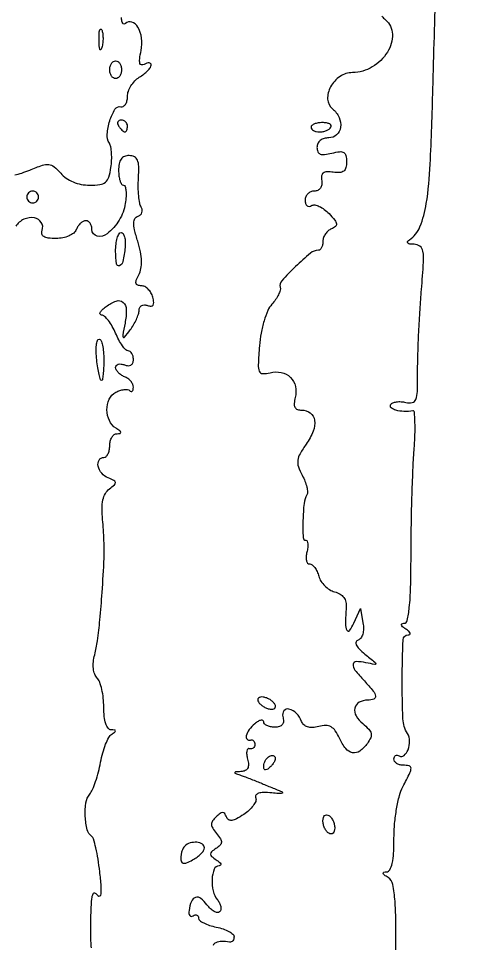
# Model space of a CAD drawing. Extents: x 0 to 4160, y 0 to 3120.
# Drawn here: x 315.6 to 393.9, y 2323.9 to 2480.2 of the extents above; entities that cross this region are included whole.
import ezdxf

# ---------------------------------------------------------------- set-up
doc = ezdxf.new("R2010")
doc.units = 0

msp = doc.modelspace()

# ---------------------------------------------------------------- linework, layer by layer
for points in [[(4159.499279, 606.274193, 0.000001), (4159.667734, 974.478125, 0.000057)], [(757.647081, 3119.740147, 0.000002), (520.492565, 3119.487217, 0.4139)], [(1964.75, 0.149832, 0.000016), (2717.930904, 0.232101, 0.000028), (3351.473438, 0.357111)], [(379.272127, 2316.785551, 0.00288), (379.341957, 2326.194064, 0.01783), (379.177703, 2331.023902, 0.031752), (378.798198, 2333.857582, 0.205319), (378, 2335.020238, -0.021096), (377.380335, 2335.44997, -0.168733), (377.190376, 2335.734942, -0.408271), (377.296334, 2335.919317, -0.065523), (377.75, 2335.984687, 0.276757), (378.309401, 2336.329391, 0.066101), (378.696219, 2337.400573, 0.04001), (378.934001, 2339.157107, 0.013376), (379.006161, 2341.75, -0.022701), (379.118293, 2344.161545, -0.020138), (379.449327, 2346.652328, -0.020622), (379.930585, 2348.870616, -0.056522), (380.506161, 2350.364307, 0.00561), (381.708335, 2352.733839, 0.115505), (381.888189, 2353.507913, 0.355156), (381.576734, 2353.889758, 0.051059), (380.5, 2354, -0.06887), (379.926682, 2354.079345, -0.085131), (379.440625, 2354.311086, -0.099915), (379.115626, 2354.655173, -0.140337), (379, 2355.059017, -0.093902), (379.068535, 2355.420729, -0.172183), (379.262969, 2355.644424, -0.17347), (379.553712, 2355.694547, -0.095482), (379.895215, 2355.564761, 0.330218), (380.701315, 2355.632888, 0.124424), (381.380364, 2356.623287, 0.089324), (381.642326, 2358.102586, 0.138797), (381.288122, 2359.340242, -0.12878), (380.515867, 2361.850786, -0.011833), (380.393566, 2368.424463, -0.00747), (380.528898, 2375.189495, -0.400072), (381.372546, 2376.015313, 0.147013), (381.663876, 2376.107195, 0.346731), (381.728186, 2376.310881, 0.127441), (381.506549, 2376.624501, 0.032095), (381, 2377, -0.028141), (380.454267, 2377.397903, -0.144433), (380.245727, 2377.704272, -0.375356), (380.331271, 2377.902498, -0.108496), (380.683749, 2377.984687, 0.351587), (381.252345, 2378.453121, 0.024887), (381.593949, 2380.628714, 0.020366), (381.814362, 2384.001688, 0.005806), (381.882144, 2389.25, -0.003788), (381.924765, 2394.050716, -0.003116), (382.041002, 2399.173618, -0.003147), (382.206703, 2403.877526, -0.008357), (382.40237, 2407.234658, 0.009656), (382.545759, 2409.810005, 0.016556), (382.552643, 2411.960731, 0.010862), (382.464993, 2413.656872, 0.435474), (382.203975, 2413.866237, -0.042573), (380.670548, 2413.773665, -0.061298), (379.327068, 2413.972923, -0.104333), (378.529053, 2414.385945, -0.376077), (378.441979, 2414.90612, -0.15438), (378.801315, 2415.21553, -0.064046), (379.424696, 2415.392509, -0.054994), (380.194768, 2415.422423, -0.046215), (381.000996, 2415.289489, 0.114999), (382.085446, 2415.260434, 0.259773), (382.688136, 2415.779006, 0.081272), (382.950501, 2417.144829, 0.006898), (383, 2420.732491, -0.008026), (383.045412, 2423.561246, -0.003839), (383.189979, 2427.19325, -0.003805), (383.398961, 2430.984314, -0.005413), (383.646736, 2434.349122, 0.004992), (383.992469, 2438.990847, 0.056559), (383.903052, 2440.82795, 0.192159), (383.393788, 2441.674991, 0.161818), (382.396736, 2442.015313, -0.028947), (381.671576, 2442.063208, -0.159212), (381.321553, 2442.227822, -0.371779), (381.296643, 2442.467562, -0.0937), (381.600296, 2442.765313, 0.152139), (383.387467, 2444.974876, 0.055832), (384.457194, 2448.89192, 0.027459), (385.125098, 2455.539149, 0.004707), (385.579773, 2468.225532, -0.001071), (386.086478, 2485.966569, -0.005682)], [(314.983014, 2453.736801, 0.029965), (316.146202, 2454.053593, 0.017494), (317.498746, 2454.563923, -0.015814), (319.628111, 2455.375534, -0.109852), (320.729533, 2455.501308, -0.151683), (321.610625, 2455.122335, -0.038877), (322.720987, 2454.012896, 0.06646), (323.645524, 2453.185556, 0.051693), (324.83472, 2452.545203, 0.049345), (326.190463, 2452.137605, 0.048398), (327.608742, 2452, 0.032093), (329.358611, 2452.112432, 0.141541), (330.296836, 2452.519702, 0.148289), (330.849405, 2453.352871, 0.036378), (331.209894, 2454.976739, 0.025893), (331.325169, 2456.200072, 0.026826), (331.311253, 2457.414311, 0.027787), (331.184721, 2458.457896, 0.09462), (330.941439, 2459.094754, -0.160295), (330.574457, 2460.622883, -0.055169), (331.014781, 2462.88286, -0.058156), (331.878124, 2464.822201, -0.323717), (332.863375, 2465.25, 0.182997), (333.29568, 2465.313342, 0.121868), (333.666116, 2465.658448, 0.088695), (333.916207, 2466.247804, 0.056156), (334, 2466.991526, -0.085407), (334.146968, 2467.845653, -0.053089), (334.5875, 2468.764941, -0.051408), (335.234941, 2469.60664, -0.063621), (336, 2470.232073, 0.027256), (336.765626, 2470.770319, 0.033699), (337.4125, 2471.354619, 0.035847), (337.8718, 2471.903091, 0.157657), (338, 2472.299564, 0.18895), (337.902308, 2472.548847, 0.185618), (337.660396, 2472.667722, 0.110481), (337.287251, 2472.618791, 0.050823), (336.843902, 2472.403526, -0.179601), (336.378604, 2472.310096, -0.30579), (336.099991, 2472.570053, -0.090194), (336.064274, 2473.335927, -0.016025), (336.301458, 2474.75729, 0.080304), (336.379814, 2476.866608, 0.100721), (335.758281, 2478.717938, 0.179096), (334.730558, 2479.56909, 0.288274), (333.657991, 2479.324657, -0.207794), (333.410492, 2479.227052, -0.244364), (333.193285, 2479.349535, -0.107049), (333.045215, 2479.737347, -0.037878), (333, 2480.333333, -0.05808)], [(376.965753, 2480.545193, 0.046375), (377.564286, 2479.946648, -0.217517), (378.737686, 2477.51573, -0.145757), (377.906773, 2474.491386, -0.11925), (375.341078, 2471.9744, -0.131397), (372, 2471.024001, 0.145022), (369.896968, 2470.364514, 0.11869), (368.297027, 2468.621442, 0.137494), (367.802966, 2466.540078, 0.212583), (368.609128, 2464.909432, -0.111633), (369.724388, 2463.45969, -0.140113), (369.984991, 2461.791545, -0.179032), (369.322489, 2460.511983, -0.186813), (368, 2460, 0.071849), (367.202766, 2459.884845, 0.09791), (366.560866, 2459.548949, 0.110471), (366.147442, 2459.030796, 0.113838), (366, 2458.391592, 0.096238), (366.141628, 2457.662586, 0.206124), (366.541055, 2457.267075, 0.126491), (367.271262, 2457.177342, 0.029142), (368.5, 2457.410644, -0.029055), (369.829906, 2457.663394, -0.165649), (370.525142, 2457.523477, -0.212979), (370.891351, 2457.015035, -0.051171), (371, 2455.956194, -0.05814), (370.883997, 2454.96194, -0.16965), (370.517384, 2454.387952, -0.155599), (369.848558, 2454.138053, -0.046788), (368.75, 2454.187142, 0.038731), (367.676618, 2454.252417, 0.155468), (367.061166, 2454.044937, 0.205383), (366.777791, 2453.563552, 0.073449), (366.793837, 2452.75, -0.077316), (366.8023, 2452.046474, -0.12006), (366.577533, 2451.485803, -0.132787), (366.140989, 2451.128056, -0.106017), (365.543837, 2451, 0.100043), (364.954672, 2450.880925, 0.098175), (364.453502, 2450.542039, 0.097705), (364.117804, 2450.035986, 0.098043), (364, 2449.440983, 0.072209), (364.079538, 2448.893102, 0.14849), (364.315942, 2448.534747, 0.189064), (364.666955, 2448.418778, 0.125389), (365.07659, 2448.547335, -0.180377), (365.625018, 2448.656601, -0.067244), (366.388794, 2448.424897, -0.055506), (367.233528, 2447.918853, -0.042563), (368.031861, 2447.196177, -0.01708), (369.001052, 2446.081886, -0.130416), (369.283211, 2445.454009, -0.267886), (369.113528, 2445.0039, -0.080272), (368.455271, 2444.621209, 0.083329), (367.898952, 2444.293246, 0.065986), (367.427486, 2443.776967, 0.066303), (367.108773, 2443.158549, 0.086075), (367, 2442.531385, -0.047001), (366.944774, 2441.945184, -0.066908), (366.779688, 2441.449485, -0.086963), (366.536473, 2441.114921, -0.194158), (366.25, 2440.998779, 0.17425), (364.900501, 2440.511267, 0.018931), (362.395156, 2438.271178, 0.01645), (360.043898, 2435.848711, 0.259717), (359.79172, 2434.76867, -0.141812), (359.790206, 2434.250225, -0.041665), (359.501062, 2433.500179, -0.03818), (359.018217, 2432.671448, -0.032934), (358.392598, 2431.881322, 0.082306), (357.700571, 2430.804801, 0.028895), (357.069535, 2429.07235, 0.027248), (356.572491, 2427.015008, 0.025649), (356.289769, 2424.87387, 0.006925), (356.076211, 2421.650059, 0.106402), (356.252362, 2420.5565, 0.304659), (356.825173, 2420.158169, 0.068094), (358.069725, 2420.307983, -0.11563), (359.966033, 2420.356425, -0.14387), (361.514965, 2419.529294, -0.145345), (362.36009, 2418.003663, -0.118799), (362.323963, 2416.130834, 0.041216), (362.148576, 2415.12949, 0.141976), (362.272515, 2414.488713, 0.1914), (362.6873, 2414.125328, 0.085512), (363.414753, 2414, -0.162977), (364.874238, 2413.511293, -0.200321), (365.593511, 2412.281325, -0.129124), (365.363141, 2410.419005, -0.05979), (364.18679, 2408.262322, 0.02394), (363.134103, 2406.623248, 0.098965), (362.759098, 2405.513038, 0.116293), (362.870146, 2404.439647, 0.039211), (363.505685, 2402.989377, -0.028297), (363.972463, 2401.984401, -0.035155), (364.284785, 2401.0025, -0.037812), (364.420984, 2400.169611, -0.161399), (364.305948, 2399.686018, 0.113554), (363.815983, 2398.243502, 0.019898), (363.638547, 2395.362135, 0.01378), (363.655471, 2392.467685, 0.404463), (364.139046, 2392, -0.30548), (364.35822, 2391.852311, -0.077575), (364.461222, 2391.4125, -0.052744), (364.441728, 2390.766757, -0.030061), (364.289749, 2390, 0.045472), (364.162265, 2389.233904, 0.077187), (364.214122, 2388.5875, 0.115025), (364.428031, 2388.159164, 0.223249), (364.766737, 2388, -0.171045), (365.189153, 2387.85114, -0.063528), (365.632323, 2387.3907, -0.053521), (366.027799, 2386.719527, -0.042462), (366.309156, 2385.925787, 0.07848), (366.674357, 2385.091056, 0.056039), (367.317524, 2384.297359, 0.055734), (368.125736, 2383.661687, 0.074974), (368.980204, 2383.294926, -0.068011), (369.893648, 2382.91775, -0.102945), (370.530847, 2382.344553, -0.105048), (370.878381, 2381.574061, -0.07317), (370.943726, 2380.619138, 0.012727), (370.802388, 2377.919334, 0.121963), (371.047317, 2376.802436, 0.563085), (371.519825, 2376.76145, 0.053497), (372.236823, 2378), (373.346874, 2380.5), (373.771467, 2378.032677, -0.046226), (373.849803, 2377.030801, -0.066), (373.720056, 2376.149445, -0.082924), (373.408251, 2375.493003, -0.161414), (372.948747, 2375.149582, 0.226924), (372.612912, 2374.825209, 0.205123), (372.636303, 2374.339961, 0.084736), (373.126347, 2373.656241, 0.024226), (374.100717, 2372.781769, -0.002171), (375.770628, 2371.411048, -0.196803), (375.917608, 2371.135819, -0.5037), (375.774415, 2371.005216, -0.005329), (374.25, 2371.321244, 0.0491), (372.617803, 2371.513008, 0.396204), (372.107157, 2371.050819, 0.190629), (372.401906, 2370.084402, 0.019317), (374, 2368.230375, -0.014144), (375.490822, 2366.536544, -0.131271), (375.895893, 2365.658879, -0.370302), (375.6046, 2365.170649, -0.081069), (374.559017, 2365, 0.126499), (373.125445, 2364.631412, 0.217975), (372.405041, 2363.660266, 0.183342), (372.610615, 2362.332924, 0.093729), (373.71664, 2361.028367, -0.030734), (374.741713, 2360.088415, -0.133875), (375.133763, 2359.372595, -0.164742), (375.066647, 2358.642315, -0.053344), (374.515507, 2357.69032, -0.075779), (373.230386, 2356.398092, -0.207694), (372.002981, 2356.114167, -0.183625), (370.848544, 2356.814744, -0.058722), (369.790193, 2358.561131, 0.039587), (369.095468, 2359.812931, 0.118355), (368.383455, 2360.475428, 0.133809), (367.503874, 2360.697905, 0.056963), (366.289673, 2360.536567, -0.045067), (365.240927, 2360.371803, -0.089131), (364.406398, 2360.46569, -0.115013), (363.795377, 2360.814602, -0.114629), (363.400722, 2361.398118, 0.10198), (362.531699, 2362.754916, 0.136223), (361.273564, 2363.487177, 0.299944), (360.42982, 2363.201475, 0.233424), (360.229825, 2362.229148, -0.063938), (360.334885, 2361.413348, -0.165003), (360.146795, 2360.858229, -0.16598), (359.660794, 2360.534168, -0.064873), (358.850343, 2360.428571, -0.047111), (358.142159, 2360.495447, -0.06709), (357.543538, 2360.695343, -0.087235), (357.139847, 2360.989862, -0.193999), (357, 2361.33673, 0.27024), (356.865718, 2361.567036, 0.186074), (356.559375, 2361.612431, 0.083809), (356.076429, 2361.415012, 0.034374), (355.5, 2361, 0.057898), (354.55556, 2360.0111, 0.09541), (354.047649, 2358.976851, 0.260711), (354.193469, 2358.390673, 0.292613), (354.75, 2358.25, -0.134046), (355.035323, 2358.265779, -0.144529), (355.279688, 2358.132812, -0.119977), (355.443642, 2357.863336, -0.077096), (355.5, 2357.5, -0.092614), (355.432886, 2357.14078, -0.131514), (355.242155, 2356.879698, -0.140092), (354.956669, 2356.759008, -0.111293), (354.622231, 2356.79259, 0.280565), (354.336727, 2356.72715, 0.152294), (354.159213, 2356.39922, 0.07724), (354.135644, 2355.806048, 0.035344), (354.278612, 2355.04259, -0.047755), (354.430644, 2354.102543, -0.138744), (354.294178, 2353.46487, -0.174735), (353.872468, 2353.081151, -0.086379), (353.15638, 2352.921053, 0.005976), (352.242431, 2352.866537, 0.31837), (352.114376, 2352.761283, 0.391048), (352.182641, 2352.629889, 0.006964), (353, 2352.347931, -0.008508), (353.715876, 2352.098506, -0.003834), (354.646875, 2351.74813, -0.003794), (355.624616, 2351.363034, -0.005167), (356.5, 2351, 0.002425), (357.37535, 2350.63134, 0.00176), (358.353125, 2350.229145, 0.001778), (359.283965, 2349.853934, 0.003892), (360, 2349.574705, -0.177621), (360.202091, 2349.399018, -0.519612), (360.135145, 2349.262121, -0.052607), (359.482231, 2349.22786, -0.011381), (358.353685, 2349.313173, 0.02305), (356.990823, 2349.384271, 0.078229), (356.113385, 2349.25156, 0.178852), (355.698758, 2348.929625, 0.234942), (355.653911, 2348.459509, -0.189147), (355.649716, 2347.897811, -0.062119), (355.242096, 2347.161197, -0.051563), (354.539639, 2346.380258, -0.038815), (353.624929, 2345.673813, -0.021004), (352.400255, 2344.94297, -0.090455), (351.597049, 2344.680696, -0.187147), (351.061464, 2344.808822, -0.154692), (350.699702, 2345.275894, 0.065947), (350.413213, 2345.821161, 0.240959), (350.077671, 2345.996881, 0.163442), (349.638315, 2345.85396, 0.029201), (348.967382, 2345.292382, 0.053762), (348.374697, 2344.60016, 0.156801), (348.197224, 2344.004559, 0.133701), (348.388837, 2343.356065, 0.034914), (349.02808, 2342.466166, -0.028838), (349.695963, 2341.559823, -0.154646), (349.857893, 2340.975956, -0.193599), (349.637298, 2340.480368, -0.049489), (348.935698, 2339.923785, 0.030765), (348.190913, 2339.377023, 0.23143), (348.017208, 2338.98927, 0.215555), (348.211408, 2338.595614, 0.026754), (349, 2338.015313, -0.029837), (349.511362, 2337.634138, -0.10972), (349.754699, 2337.315379, -0.330549), (349.712499, 2337.112453, -0.180037), (349.462804, 2337.015313, 0.308271), (348.637263, 2336.434856, 0.078243), (348.287806, 2334.743572, 0.067463), (348.461958, 2332.749998, 0.118263), (349.189289, 2331.27192, -0.056976), (349.554495, 2330.713151, -0.071457), (349.750384, 2330.12674, -0.086266), (349.754365, 2329.603961, -0.156485), (349.56074, 2329.227406, -0.235268), (349.176505, 2329.09868, -0.093817), (348.635657, 2329.281491, -0.065898), (348.020638, 2329.743854, -0.040816), (347.428571, 2330.428571, 0.068092), (346.400583, 2331.494362, 0.24853), (345.506269, 2331.657365, 0.225227), (344.803867, 2331.003058, 0.058076), (344.392174, 2329.466293, 0.055477), (344.373802, 2328.939897, 0.144908), (344.50716, 2328.589606, 0.231326), (344.760009, 2328.462892, 0.14181), (345.087785, 2328.554254, -0.0791), (345.436497, 2328.699924, -0.157121), (345.732037, 2328.678056, -0.184758), (345.928077, 2328.495078, -0.114104), (346, 2328.184017, 0.231601), (346.195679, 2327.784227, 0.046976), (346.88125, 2327.348117, 0.040679), (347.85099, 2326.947953, 0.028172), (349, 2326.65, -0.030942), (350.148836, 2326.345296, -0.043853), (351.11875, 2325.925156, -0.05178), (351.798406, 2325.460287, -0.220324), (352, 2325.025, -0.073143), (351.943698, 2324.642183, -0.100109), (351.779688, 2324.33588, -0.119836), (351.535594, 2324.153723, -0.140711), (351.25, 2324.118421, 0.042143), (349.906436, 2324.215819, 0.096281), (348.915511, 2324.010984, 0.198307), (348.46763, 2323.561356, 0.240876)], [(327.901565, 2323.127263, -0.015069), (327.831286, 2324.312353, -0.005636), (327.80159, 2325.978009, -0.005578), (327.809946, 2327.794657, -0.006732), (327.859788, 2329.5, -0.010562), (327.982819, 2331.4256, -0.085101), (328.205416, 2332.280504, -0.425814), (328.544452, 2332.400878, -0.135299), (328.989779, 2332, 0.382117), (329.320308, 2331.907849, 0.263326), (329.552553, 2332.248974, 0.04078), (329.554265, 2333.607015, 0.008328), (329.321637, 2336, 0.011489), (329.027146, 2338.143383, 0.016325), (328.659829, 2340.03125, 0.012333), (328.271445, 2341.555595, 0.178207), (327.949558, 2342, -0.189311), (327.186028, 2343.103277, -0.046665), (326.877421, 2345.32665, -0.047379), (326.993105, 2347.637052, -0.132864), (327.631784, 2349.110975, 0.067704), (328.106384, 2349.906555, 0.018814), (328.626049, 2351.266301, 0.018629), (329.103526, 2352.865352, 0.018552), (329.461393, 2354.497708, -0.022805), (329.822911, 2356.082198, -0.027038), (330.311654, 2357.537577, -0.02748), (330.84823, 2358.698362, -0.129763), (331.341783, 2359.232395, 0.019817), (331.870294, 2359.598891, 0.267697), (331.958785, 2359.807189, 0.345479), (331.818218, 2359.947394, 0.02665), (331.25, 2359.984687, -0.232476), (330.730019, 2360.248222, -0.082252), (330.333244, 2361.00898, -0.054163), (330.07983, 2362.207403, -0.025047), (330, 2363.8, 0.026963), (329.917036, 2365.337357, 0.029262), (329.669007, 2366.814743, 0.030533), (329.308122, 2368.042507, 0.110058), (328.873216, 2368.726784, -0.111513), (328.460294, 2369.380614, -0.060135), (328.25036, 2370.314784, -0.051073), (328.25163, 2371.442207, -0.037209), (328.473184, 2372.676784, 0.029479), (328.931454, 2375.02157, 0.009285), (329.34328, 2378.571318, 0.00769), (329.719657, 2383.176418, 0.003866), (330.060357, 2389, 0.016405), (330.082473, 2390.235556, 0.006421), (330.035144, 2391.940625, 0.006347), (329.936752, 2393.785389, 0.007857), (329.796368, 2395.5, -0.024957), (329.706591, 2397.388519, -0.054378), (329.867107, 2398.828024, -0.07314), (330.279143, 2399.903992, -0.102379), (330.952755, 2400.67858, 0.020384), (331.805779, 2401.385091, 0.241291), (331.954444, 2401.774402, 0.255824), (331.721936, 2402.107312, 0.022605), (330.75, 2402.535569, -0.124545), (329.645775, 2403.319956, -0.123662), (329.043847, 2404.537104, -0.19074), (329.211859, 2405.553912, -0.26337), (330, 2406, 0.191087), (330.381882, 2406.151477, 0.088204), (330.70625, 2406.5875, 0.068025), (330.926307, 2407.234582, 0.048028), (331, 2408, -0.060533), (331.09307, 2408.765941, -0.078496), (331.367188, 2409.416998, -0.095937), (331.773177, 2409.855898, -0.156456), (332.25, 2410.015313, 0.049475), (332.747328, 2410.070804, 0.409197), (332.860955, 2410.242735, 0.18679), (332.694755, 2410.506562, 0.018777), (332.070354, 2410.935357, -0.143646), (330.945512, 2412.21465, -0.107805), (330.532113, 2414.053637, -0.11141), (330.925273, 2415.849157, -0.161874), (332.031791, 2417.017014, -0.041463), (332.730933, 2417.319652, -0.051521), (333.421617, 2417.476053, -0.060445), (334.004772, 2417.475465, -0.167451), (334.368517, 2417.29815, 0.126831), (334.608078, 2417.156793, 0.258549), (334.814502, 2417.204092, 0.158531), (334.95598, 2417.448302, 0.052708), (335, 2417.864718, 0.109743), (334.888703, 2418.365688, 0.066291), (334.559375, 2418.879926, 0.061481), (334.073516, 2419.328925, 0.064282), (333.5, 2419.638374, -0.053965), (332.926322, 2419.932844, -0.057041), (332.440625, 2420.338644, -0.063761), (332.109921, 2420.788921, -0.12721), (332, 2421.213978, -0.177953), (332.122259, 2421.546613, -0.148741), (332.440625, 2421.751144, -0.102995), (332.925734, 2421.78538, -0.057964), (333.5, 2421.638374, 0.075244), (334.114961, 2421.503306, 0.151899), (334.592642, 2421.617923, 0.166113), (334.893789, 2421.972145, 0.094119), (335, 2422.531385, 0.057909), (334.934726, 2423.093085, 0.077101), (334.741888, 2423.568594, 0.095916), (334.456499, 2423.887225, 0.163722), (334.12132, 2424, -0.208074), (333.70534, 2424.180943, -0.033695), (333.135727, 2424.88125, -0.032352), (332.540069, 2425.851056, -0.023358), (332, 2427, 0.029583), (331.441453, 2428.150846, 0.03821), (330.790835, 2429.128092, 0.042171), (330.145691, 2429.823316, 0.17946), (329.62868, 2430.031803, -0.27137), (329.388935, 2430.181493, -0.24605), (329.388888, 2430.476138, -0.082516), (329.742666, 2430.944404, -0.027805), (330.397322, 2431.49977, -0.074799), (332.097757, 2432.425656, -0.275936), (333.250755, 2432.20489, -0.213083), (333.807078, 2430.969942, -0.050233), (333.582539, 2428.662693, 0.003241), (333.193599, 2426.650255, 0.213061), (333.274145, 2426.314449, 0.486544), (333.499436, 2426.31222, 0.00692), (334.449991, 2427.533973, 0.02847), (335.021238, 2428.386348, 0.026244), (335.509105, 2429.321095, 0.027192), (335.854386, 2430.200371, 0.074232), (335.968197, 2430.856989, -0.112762), (336.088575, 2431.332377, -0.143872), (336.398035, 2431.659037, -0.133376), (336.855113, 2431.781346, -0.09092), (337.386815, 2431.681807, 0.079381), (337.985385, 2431.555491, 0.270094), (338.32577, 2431.731857, 0.172357), (338.434011, 2432.207434, 0.034565), (338.270184, 2433.074818, 0.064836), (337.971718, 2433.810799, 0.067556), (337.497925, 2434.434478, 0.074884), (336.928096, 2434.855857, 0.122418), (336.348185, 2435, -0.080969), (335.72534, 2435.101527, -0.260377), (335.45261, 2435.401307, -0.15349), (335.493149, 2435.934683, -0.027741), (335.918152, 2436.847066, 0.079193), (336.282765, 2437.900064, 0.052085), (336.374194, 2439.181884, 0.042307), (336.193609, 2440.712602, 0.023952), (335.73152, 2442.523128, -0.013689), (335.188241, 2444.483032, -0.063965), (335.053775, 2445.644335, -0.136766), (335.259067, 2446.346809, -0.174973), (335.784415, 2446.761472, 0.103624), (336.199454, 2447.003682, 0.124858), (336.449081, 2447.378455, 0.123665), (336.491216, 2447.829804, 0.10048), (336.322618, 2448.28701, -0.095015), (336.068908, 2448.952731, -0.020045), (335.901252, 2450.191099, -0.020319), (335.821778, 2451.665564, -0.01804), (335.856897, 2453.2016, 0.018083), (335.902098, 2455.186053, 0.094718), (335.683727, 2456.250941, 0.184372), (335.16699, 2456.799227, 0.113069), (334.29051, 2457, 0.096941), (333.489783, 2456.843281, 0.141616), (332.929051, 2456.400937, 0.11047), (332.603063, 2455.633052, 0.045386), (332.5, 2454.5, 0.030723), (332.558907, 2453.542244, 0.047658), (332.73795, 2452.734375, 0.060775), (332.998578, 2452.173129, 0.259248), (333.310043, 2452, -0.325213), (333.590407, 2451.796076, -0.052192), (333.739274, 2451.093528, -0.040983), (333.761794, 2450.097126, -0.024253), (333.633748, 2448.914137, -0.096823), (332.604954, 2446.090142, -0.091197), (330.572075, 2443.792321, -0.223062), (328.883524, 2443.40466, -0.353042), (328, 2444.5, 0.066987), (327.922835, 2445.073382, 0.083896), (327.697031, 2445.559375, 0.099493), (327.361926, 2445.884389, 0.143927), (326.968615, 2446, 0.12413), (326.531511, 2445.889786, 0.064334), (326.071116, 2445.559375, 0.05786), (325.65847, 2445.073647, 0.055615), (325.361626, 2444.5, -0.134131), (324.931612, 2443.914022, -0.064982), (324.128668, 2443.431331, -0.056163), (323.082957, 2443.108683, -0.046801), (321.924396, 2443, -0.027358), (320.625093, 2443.071147, -0.105741), (319.862923, 2443.32381, -0.207566), (319.544464, 2443.75997, -0.148006), (319.588855, 2444.370958, 0.238044), (319.452884, 2445.71286, 0.215254), (318.277111, 2446.48048, 0.146068), (316.507238, 2446.23876, 0.140552), (315.128028, 2445.065004, -0.09635)]]:
    msp.add_lwpolyline(points, format="xyb")
for points in [[(329.692991, 2475.269032, -0.087174), (329.51666, 2474.883358, -0.597527), (329.356533, 2474.900903, -0.080377), (329.235556, 2475.431793, -0.012823), (329.194949, 2476.5, -0.014395), (329.212705, 2477.580113, -0.052471), (329.315079, 2478.257153, -0.333666), (329.47713, 2478.386009, -0.31318), (329.655937, 2478.269032, -0.06278), (329.814405, 2477.671085, -0.030339), (329.872264, 2476.880008, -0.029507), (329.832894, 2476.036634, -0.037336)], [(333, 2471.5, -0.064853), (332.925306, 2470.926543, -0.082425), (332.70625, 2470.440625, -0.098894), (332.381354, 2470.115568, -0.148195), (332, 2470, -0.148195), (331.618646, 2470.115568, -0.098894), (331.29375, 2470.440625, -0.082425), (331.074694, 2470.926543, -0.064853), (331, 2471.5, -0.064853), (331.074694, 2472.073457, -0.082425), (331.29375, 2472.559375, -0.098894), (331.618646, 2472.884432, -0.148195), (332, 2473, -0.148195), (332.381354, 2472.884432, -0.098894), (332.70625, 2472.559375, -0.082425), (332.925306, 2472.073457, -0.064853)], [(332.5, 2462, 0.029505), (332.768994, 2461.617226, 0.035638), (333.066025, 2461.29375, 0.038439), (333.34829, 2461.065539, 0.151918), (333.559017, 2461, 0.210953), (333.727648, 2461.07446, 0.081139), (333.870461, 2461.29375, 0.061769), (333.967655, 2461.617151, 0.042167), (334, 2462, 0.105053), (333.918938, 2462.381556, 0.099167), (333.688914, 2462.70625, 0.09642), (333.345238, 2462.923877, 0.093332), (332.940983, 2463, 0.108972), (332.586039, 2462.921712, 0.182303), (332.3746, 2462.70625, 0.161196), (332.343488, 2462.3821, 0.082592)], [(365, 2461.785714, 0.177669), (365.110023, 2461.485859, 0.092326), (365.423289, 2461.230804, 0.072414), (365.889664, 2461.058116, 0.05256), (366.440983, 2461, 0.049465), (367.028204, 2461.058236, 0.04742), (367.601322, 2461.230804, 0.051141), (368.077588, 2461.484489, 0.106803), (368.367564, 2461.785714, 0.251349), (368.385718, 2462.082567, 0.161426), (368.144585, 2462.340625, 0.085489), (367.631456, 2462.515602, 0.039538), (366.926581, 2462.571429, 0.0389), (366.188845, 2462.513946, 0.057994), (365.565933, 2462.340625, 0.076248), (365.14145, 2462.086501, 0.223398)], [(317, 2450, 0.099038), (317.076342, 2449.618362, 0.097945), (317.29375, 2449.29375, 0.097945), (317.618362, 2449.076342, 0.099038), (318, 2449, 0.099038), (318.381638, 2449.076342, 0.097945), (318.70625, 2449.29375, 0.097945), (318.923658, 2449.618362, 0.099038), (319, 2450, 0.099038), (318.923658, 2450.381638, 0.097945), (318.70625, 2450.70625, 0.097945), (318.381638, 2450.923658, 0.099038), (318, 2451, 0.099038), (317.618362, 2450.923658, 0.097945), (317.29375, 2450.70625, 0.097945), (317.076342, 2450.381638, 0.099038)], [(333.596847, 2441.4984, -0.022276), (333.234425, 2439.112688, -0.250249), (332.647368, 2438.395177, -0.498023), (332.125082, 2438.700837, -0.029302), (332, 2440.833333, -0.027847), (332.067629, 2442.046671, -0.04373), (332.273711, 2443.069792, -0.054263), (332.572673, 2443.78771, -0.273474), (332.93178, 2444, -0.255425), (333.268773, 2443.815831, -0.077816), (333.511503, 2443.265155, -0.056427), (333.631288, 2442.45679, -0.035162)], [(330, 2422.5, -0.010473), (329.971889, 2421.158078, -0.017314), (329.885263, 2420.028125, -0.011422), (329.764547, 2419.132537, -0.368991), (329.609406, 2419, -0.337893), (329.438973, 2419.130021, -0.010728), (329.213521, 2420.028125, -0.016747), (328.995004, 2421.158232, -0.010324), (328.810207, 2422.5, -0.021273), (328.711167, 2423.841769, -0.035585), (328.756394, 2424.971875, -0.041434), (328.916097, 2425.784908, -0.335283), (329.200801, 2426, -0.307262), (329.511037, 2425.789476, -0.038489), (329.765235, 2424.971875, -0.034612), (329.942214, 2423.841446, -0.021529)], [(356, 2365.075604, 0.142471), (356.108138, 2364.703798, 0.060245), (356.440625, 2364.297997, 0.052856), (356.926166, 2363.922397, 0.046632), (357.5, 2363.638374, 0.049166), (358.07468, 2363.480468, 0.08982), (358.559375, 2363.484956, 0.13955), (358.877126, 2363.644659, 0.209945), (359, 2363.924396, 0.142471), (358.891862, 2364.296202, 0.060245), (358.559375, 2364.702003, 0.052856), (358.073834, 2365.077603, 0.046632), (357.5, 2365.361626, 0.049166), (356.92532, 2365.519532, 0.08982), (356.440625, 2365.515044, 0.13955), (356.122874, 2365.355341, 0.209945)], [(358.183333, 2353.783333, -0.034019), (357.693024, 2353.355562, -0.131573), (357.322581, 2353.204271, -0.290264), (357.093678, 2353.31173, -0.142677), (357, 2353.633333, -0.094783), (357.175276, 2354.54964, -0.102202), (357.674729, 2355.309147, -0.145728), (358.299565, 2355.647242, -0.253202), (358.85, 2355.483333, -0.212536), (358.959631, 2355.197768, -0.080535), (358.867292, 2354.770833, -0.061283), (358.5985, 2354.274266, -0.041736)], [(369, 2343.381966, -0.069308), (368.926373, 2342.853366, -0.14379), (368.70625, 2342.504138, -0.190139), (368.379909, 2342.386134, -0.131946), (368, 2342.5, -0.091204), (367.617096, 2342.846464, -0.053126), (367.29375, 2343.377112, -0.050746), (367.074178, 2343.99842, -0.059645), (367, 2344.618034, -0.069308), (367.073627, 2345.146634, -0.14379), (367.29375, 2345.495862, -0.190139), (367.620091, 2345.613866, -0.131946), (368, 2345.5, -0.091204), (368.382904, 2345.153536, -0.053126), (368.70625, 2344.622888, -0.050746), (368.925822, 2344.00158, -0.059645)], [(343.666667, 2340.333333, 0.079474), (343.410852, 2339.980096, 0.037921), (343.195833, 2339.460498, 0.036356), (343.049157, 2338.871027, 0.042825), (343, 2338.29815, 0.089299), (343.108814, 2337.693739, 0.273145), (343.419825, 2337.441585, 0.138476), (343.985881, 2337.513987, 0.022248), (345, 2338, 0.034718), (345.765421, 2338.480738, 0.040999), (346.4125, 2339.039362, 0.045472), (346.863792, 2339.590863, 0.149836), (347, 2340.035184, 0.261317), (346.647108, 2340.664292, 0.115303), (345.710954, 2340.973276, 0.093141), (344.560899, 2340.861905, 0.126446)]]:
    msp.add_lwpolyline(points, format="xyb", close=True)

doc.saveas('drawing.dxf')
